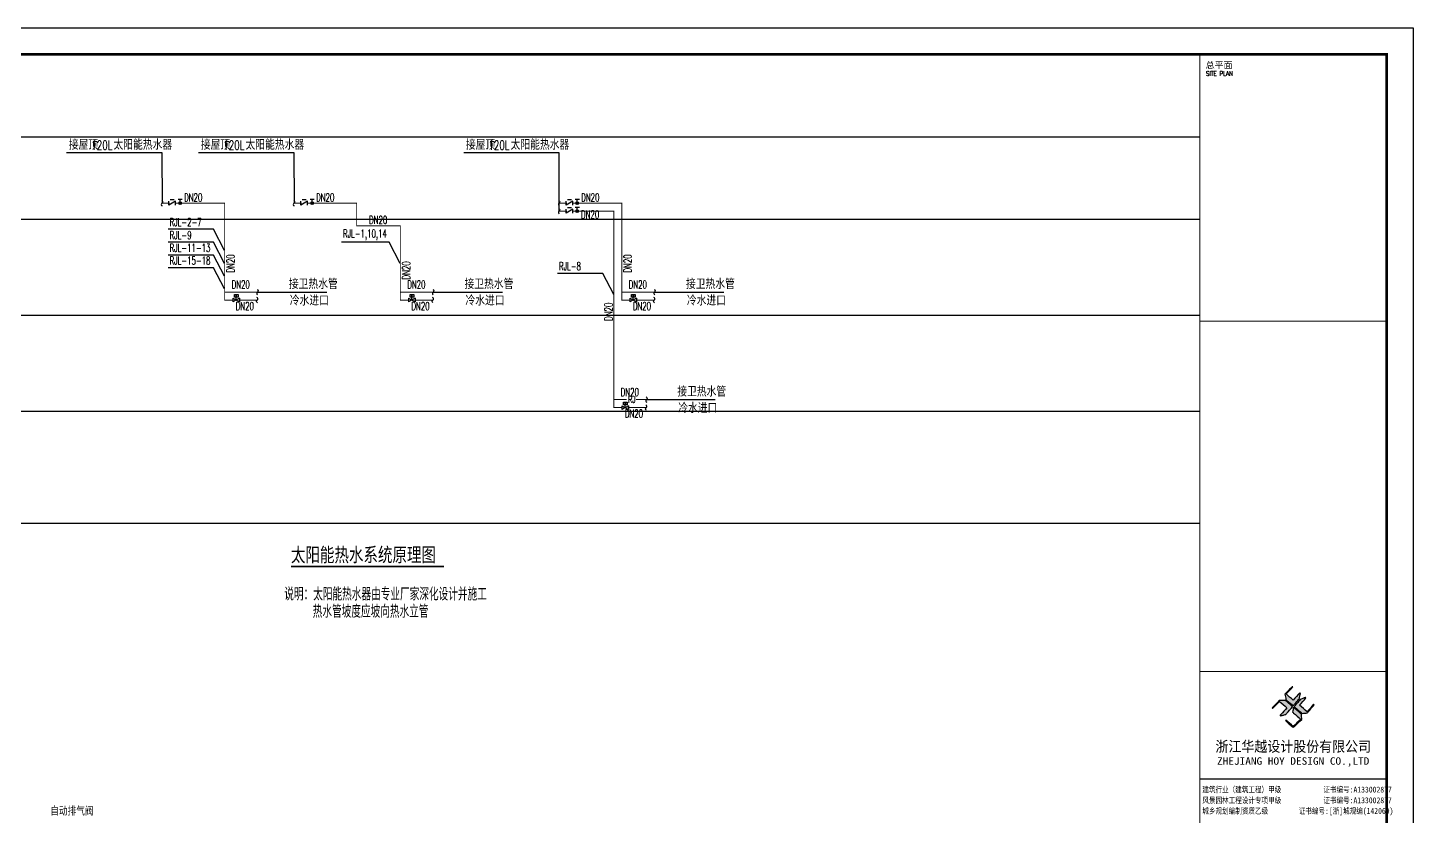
# Model space of a CAD drawing. Extents: x -216126 to 1846968, y -229642 to 543368.
# Drawn here: x 389522 to 415499, y 188175 to 202956 of the extents above; entities that cross this region are included whole.
import ezdxf
from ezdxf.enums import TextEntityAlignment as Align

# ---------------------------------------------------------------- set-up
doc = ezdxf.new("R2010")
doc.units = 0
doc.header["$LTSCALE"] = 1000
doc.header["$MEASUREMENT"] = 0
for name, color, linetype in [('DIM_SYMB', 171, 'Continuous'), ('DIM_雨水', 3, 'Continuous'), ('EQUIP_热给水', 7, 'Continuous'), ('EQUIP_给水', 7, 'Continuous'), ('EVALVE_给水', 7, 'Continuous'), ('PIPE-热给水', 5, 'Continuous'), ('PIPE-给水', 3, 'Continuous'), ('PUB_TEXT', 7, 'Continuous'), ('PUB_TITLE', 171, 'Continuous'), ('S_WALL', 9, 'Continuous'), ('TEXT_热给水', 7, 'Continuous'), ('TEXT_给水', 7, 'Continuous'), ('TK', 4, 'Continuous'), ('TWT_LEAD', 3, 'Continuous'), ('TWT_TEXT', 7, 'Continuous'), ('VALVE_热给水', 7, 'Continuous')]:
    doc.layers.add(name, color=color, linetype=linetype)
doc.styles.add('-宋体', font='', dxfattribs={"width": 0.8})
doc.styles.add('_TCH_DIM', font='SIMPLEX', dxfattribs={"bigfont": 'GBCBIG'})
doc.styles.add('_TWT_PIPEDN', font='SIMPLEX', dxfattribs={"width": 0.8, "height": 3, "bigfont": 'HZTXT'})
doc.styles.add('_TWT_PIPETEXT', font='COMPLEX', dxfattribs={"width": 0.8, "height": 2.5, "bigfont": 'HZTXT'})
doc.styles.add('_TWT_SERIAL', font='COMPLEX', dxfattribs={"width": 0.8, "height": 3, "bigfont": 'HZTXT'})
doc.styles.add('HT', font='simhei.ttf', dxfattribs={"width": 0.8})
doc.styles.add('HZ', font='rs', dxfattribs={"width": 0.8, "bigfont": 'hztxt'})
doc.styles.add('ROMANS', font='romans', dxfattribs={"width": 0.65, "height": 231.275})
doc.styles.get("Standard").update_dxf_attribs({"font": 'gbenor.shx', "bigfont": 'gbcbig.shx'})
doc.styles.add('TK-LG-B', font='', dxfattribs={"width": 0.75})
doc.styles.add('图签宋体', font='', dxfattribs={"height": 300})
doc.styles.add('图签黑体', font='simhei.ttf', dxfattribs={"height": 550})
doc.styles.get('-宋体').set_extended_font_data('SimSun')
doc.styles.get('TK-LG-B').set_extended_font_data('SimSun')
doc.styles.get('图签宋体').set_extended_font_data('NSimSun')

# ---------------------------------------------------------------- blocks, each defined once
blk = doc.blocks.new('A$C053D6479')
at = {"layer": 'PUB_TITLE'}
h = blk.add_hatch(color=256, dxfattribs=at)
h.dxf.hatch_style = 1
edge = h.paths.add_edge_path()
edge.add_spline(control_points=[(1026, 827), (1105, 920), (1188, 1008), (1266, 1102)], knot_values=[13, 13, 13, 13, 14, 14, 14, 14], degree=3, periodic=0)
edge.add_spline(control_points=[(1266, 1102), (1258, 1111), (1249, 1119), (1239, 1116)], knot_values=[12, 12, 12, 12, 13, 13, 13, 13], degree=3, periodic=0)
edge.add_spline(control_points=[(1239, 1116), (1210, 1107), (1179, 1092), (1144, 1077)], knot_values=[11, 11, 11, 11, 12, 12, 12, 12], degree=3, periodic=0)
edge.add_spline(control_points=[(1144, 1077), (1109, 1063), (1069, 1053), (1047, 1038)], knot_values=[10, 10, 10, 10, 11, 11, 11, 11], degree=3, periodic=0)
edge.add_spline(control_points=[(1047, 1038), (1028, 1026), (1007, 992), (991, 972)], knot_values=[9, 9, 9, 9, 10, 10, 10, 10], degree=3, periodic=0)
edge.add_spline(control_points=[(991, 972), (942, 913), (899, 868), (849, 810)], knot_values=[8, 8, 8, 8, 9, 9, 9, 9], degree=3, periodic=0)
edge.add_spline(control_points=[(849, 810), (842, 801), (822, 776), (822, 775)], knot_values=[7, 7, 7, 7, 8, 8, 8, 8], degree=3, periodic=0)
edge.add_spline(control_points=[(822, 775), (823, 771), (848, 752), (859, 744)], knot_values=[6, 6, 6, 6, 7, 7, 7, 7], degree=3, periodic=0)
edge.add_spline(control_points=[(859, 744), (949, 670), (1035, 592), (1122, 521)], knot_values=[5, 5, 5, 5, 6, 6, 6, 6], degree=3, periodic=0)
edge.add_spline(control_points=[(1122, 521), (1153, 527), (1185, 530), (1217, 533)], knot_values=[4, 4, 4, 4, 5, 5, 5, 5], degree=3, periodic=0)
edge.add_spline(control_points=[(1217, 533), (1246, 535), (1293, 532), (1316, 542)], knot_values=[3, 3, 3, 3, 4, 4, 4, 4], degree=3, periodic=0)
edge.add_spline(control_points=[(1316, 542), (1327, 547), (1338, 565), (1349, 579)], knot_values=[2, 2, 2, 2, 3, 3, 3, 3], degree=3, periodic=0)
edge.add_spline(control_points=[(1349, 579), (1423, 670), (1507, 759), (1572, 848)], knot_values=[1, 1, 1, 1, 2, 2, 2, 2], degree=3, periodic=0)
edge.add_spline(control_points=[(1572, 848), (1564, 852), (1561, 861), (1551, 862)], knot_values=[0, 0, 0, 0, 1, 1, 1, 1], degree=3, periodic=0)
edge.add_spline(control_points=[(1551, 862), (1469, 769), (1393, 671), (1310, 579)], knot_values=[15, 15, 15, 15, 16, 16, 16, 16], degree=3, periodic=0)
edge.add_spline(control_points=[(1310, 579), (1216, 662), (1118, 742), (1026, 827)], knot_values=[14, 14, 14, 14, 15, 15, 15, 15], degree=3, periodic=0)
at = {"layer": 'TK'}
h = blk.add_hatch(color=256, dxfattribs=at)
h.dxf.hatch_style = 2
edge = h.paths.add_edge_path()
edge.add_spline(control_points=[(906, 946), (906, 946), (906, 946), (866, 899), (814, 839), (806, 829), (789, 806), (787, 806), (777, 804), (728, 856), (719, 864), (651, 922), (580, 978), (514, 1036), (509, 1106), (488, 1176), (479, 1247), (570, 1343), (663, 1436), (758, 1526), (764, 1523), (768, 1518), (774, 1515), (693, 1422), (599, 1343), (520, 1249), (607, 1171), (698, 1096), (789, 1021), (874, 1109), (950, 1206), (1031, 1298), (1066, 1286), (1054, 1262), (1045, 1224), (1036, 1188), (1031, 1158), (1024, 1121), (1020, 1104), (1017, 1085), (1012, 1071), (1004, 1052), (976, 1026), (956, 1003), (906, 946)], knot_values=[-1, 0, 0, 0, 0, 0.0001, 1, 1, 1, 2, 2, 2, 3, 3, 3, 4, 4, 4, 5, 5, 5, 6, 6, 6, 7, 7, 7, 8, 8, 8, 9, 9, 9, 10, 10, 10, 11, 11, 11, 12, 12, 12, 13, 13, 13, 14, 14, 14, 14], degree=3, periodic=0)
h = blk.add_hatch(color=256, dxfattribs=at)
h.dxf.hatch_style = 2
edge = h.paths.add_edge_path()
edge.add_spline(control_points=[(291, 452), (291, 452), (291, 452), (313, 470), (322, 480), (400, 566), (477, 652), (553, 736), (460, 815), (366, 894), (270, 970), (183, 883), (101, 791), (16, 703), (-18, 714), (9, 735), (28, 755), (103, 838), (192, 930), (266, 1005), (319, 1009), (387, 1005), (442, 1007), (456, 1008), (472, 1011), (485, 1007), (507, 1000), (534, 967), (555, 949), (624, 891), (699, 833), (760, 773), (689, 691), (614, 604), (539, 517), (529, 505), (516, 487), (506, 482), (492, 475), (469, 472), (452, 467), (416, 456), (383, 448), (342, 438), (323, 433), (297, 422), (293, 440), (291, 452)], knot_values=[-1, 0, 0, 0, 0, 0.0001, 1, 1, 1, 2, 2, 2, 3, 3, 3, 4, 4, 4, 5, 5, 5, 6, 6, 6, 7, 7, 7, 8, 8, 8, 9, 9, 9, 10, 10, 10, 11, 11, 11, 12, 12, 12, 13, 13, 13, 14, 14, 14, 15, 15, 15, 15], degree=3, periodic=0)
h = blk.add_hatch(color=256, dxfattribs=at)
h.dxf.hatch_style = 2
edge = h.paths.add_edge_path()
edge.add_spline(control_points=[(662, 103), (662, 103), (662, 103), (616, 143), (568, 186), (545, 207), (518, 224), (499, 250), (501, 259), (511, 261), (516, 267), (609, 192), (696, 111), (785, 33), (883, 118), (977, 208), (1070, 298), (992, 373), (892, 456), (803, 534), (791, 544), (768, 561), (766, 569), (761, 588), (776, 634), (780, 655), (785, 690), (788, 721), (795, 746), (897, 661), (998, 576), (1097, 490), (1100, 425), (1106, 361), (1107, 294), (1018, 207), (925, 121), (830, 33), (818, 21), (800, 0), (787, 0), (768, -1), (725, 49), (712, 60), (662, 103)], knot_values=[-1, 0, 0, 0, 0, 0.0001, 1, 1, 1, 2, 2, 2, 3, 3, 3, 4, 4, 4, 5, 5, 5, 6, 6, 6, 7, 7, 7, 8, 8, 8, 9, 9, 9, 10, 10, 10, 11, 11, 11, 12, 12, 12, 13, 13, 13, 14, 14, 14, 14], degree=3, periodic=0)
for points, knots in [([(1031, 1298), (1066, 1286), (1054, 1262), (1045, 1224), (1036, 1188), (1031, 1158), (1024, 1121), (1020, 1104), (1017, 1085), (1012, 1071), (1004, 1052), (976, 1026), (956, 1003), (906, 946), (866, 899), (814, 839), (806, 829), (789, 806), (787, 806), (777, 804), (728, 856), (719, 864), (651, 922), (580, 978), (514, 1036), (509, 1106), (488, 1176), (479, 1247), (570, 1343), (663, 1436), (758, 1526), (764, 1523), (768, 1518), (774, 1515), (693, 1422), (599, 1343), (520, 1249), (607, 1171), (698, 1096), (789, 1021), (874, 1109), (950, 1206), (1031, 1298)], [0, 0, 0, 0, 1, 1, 1, 2, 2, 2, 3, 3, 3, 4, 4, 4, 5, 5, 5, 6, 6, 6, 7, 7, 7, 8, 8, 8, 9, 9, 9, 10, 10, 10, 11, 11, 11, 12, 12, 12, 13, 13, 13, 14, 14, 14, 14]), ([(1551, 862), (1561, 861), (1564, 852), (1572, 848), (1507, 759), (1423, 670), (1349, 579), (1338, 565), (1327, 547), (1316, 542), (1293, 532), (1246, 535), (1217, 533), (1185, 530), (1153, 527), (1122, 521), (1035, 592), (949, 670), (859, 744), (848, 752), (823, 771), (822, 775), (822, 776), (842, 801), (849, 810), (899, 868), (942, 913), (991, 972), (1007, 992), (1028, 1026), (1047, 1038), (1069, 1053), (1109, 1063), (1144, 1077), (1179, 1092), (1210, 1107), (1239, 1116), (1249, 1119), (1258, 1111), (1266, 1102), (1188, 1008), (1105, 920), (1026, 827), (1118, 742), (1216, 662), (1310, 579), (1393, 671), (1469, 769), (1551, 862)], [0, 0, 0, 0, 1, 1, 1, 2, 2, 2, 3, 3, 3, 4, 4, 4, 5, 5, 5, 6, 6, 6, 7, 7, 7, 8, 8, 8, 9, 9, 9, 10, 10, 10, 11, 11, 11, 12, 12, 12, 13, 13, 13, 14, 14, 14, 15, 15, 15, 16, 16, 16, 16]), ([(555, 949), (624, 891), (699, 833), (760, 773), (689, 691), (614, 604), (539, 517), (529, 505), (516, 487), (506, 482), (492, 475), (469, 472), (452, 467), (416, 456), (383, 448), (342, 438), (323, 433), (297, 422), (293, 440), (291, 452), (313, 470), (322, 480), (400, 566), (477, 652), (553, 736), (460, 815), (366, 894), (270, 970), (183, 883), (101, 791), (16, 703), (-18, 714), (9, 735), (28, 755), (103, 838), (192, 930), (266, 1005), (319, 1009), (387, 1005), (442, 1007), (456, 1008), (472, 1011), (485, 1007), (507, 1000), (534, 967), (555, 949)], [0, 0, 0, 0, 1, 1, 1, 2, 2, 2, 3, 3, 3, 4, 4, 4, 5, 5, 5, 6, 6, 6, 7, 7, 7, 8, 8, 8, 9, 9, 9, 10, 10, 10, 11, 11, 11, 12, 12, 12, 13, 13, 13, 14, 14, 14, 15, 15, 15, 15]), ([(1097, 490), (1100, 425), (1106, 361), (1107, 294), (1018, 207), (925, 121), (830, 33), (818, 21), (800, 0), (787, 0), (768, -1), (725, 49), (712, 60), (662, 103), (616, 143), (568, 186), (545, 207), (518, 224), (499, 250), (501, 259), (511, 261), (516, 267), (609, 192), (696, 111), (785, 33), (883, 118), (977, 208), (1070, 298), (992, 373), (892, 456), (803, 534), (791, 544), (768, 561), (766, 569), (761, 588), (776, 634), (780, 655), (785, 690), (788, 721), (795, 746), (897, 661), (998, 576), (1097, 490)], [0, 0, 0, 0, 1, 1, 1, 2, 2, 2, 3, 3, 3, 4, 4, 4, 5, 5, 5, 6, 6, 6, 7, 7, 7, 8, 8, 8, 9, 9, 9, 10, 10, 10, 11, 11, 11, 12, 12, 12, 13, 13, 13, 14, 14, 14, 14])]:
    blk.add_open_spline(points, degree=3, knots=knots, dxfattribs=at)
blk = doc.blocks.new('GeYuanFrame_65408241', base_point=(20.09, 4.53))
at = {"layer": 'TK'}
blk.add_line((781.09, 316.93), (851.09, 316.93), dxfattribs=at)
blk.add_lwpolyline([(20.09, 4.53), (20.09, 598.53), (861.09, 598.53), (861.09, 4.53)], close=True, dxfattribs=at)
at = {"layer": 'TK', "const_width": 1}
blk.add_lwpolyline([(45.09, 588.53), (851.09, 588.53), (851.09, 14.53), (45.09, 14.53)], close=True, dxfattribs=at)
at = {"layer": 'TK'}
for points, const_width in [([(781.09, 588.53), (781.09, 14.53)], 0.4), ([(781.09, 488.5), (851.09, 488.5)], 0.35), ([(781.09, 357.14), (851.09, 357.14)], 0.35)]:
    blk.add_lwpolyline(points, dxfattribs=dict(at, const_width=const_width))
at = {"layer": 'PUB_TITLE', "xscale": 0.01000000000021828, "yscale": 0.01000000000021828, "zscale": 0.01}
blk.add_blockref('A$C053D6479', (808.19, 336.27), dxfattribs=at)
at = {"layer": 'TK', "style": '图签宋体'}
blk.add_text('总平面', height=2.4, dxfattribs=at).set_placement((783.23, 583.28))
at = {"layer": 'TK'}
for s, height, style, width, p in [('SITE PLAN', 1.697, 'ROMANS', 0.76, (783.35, 580.49)), ('建筑行业（建筑工程）甲级           证书编号:A133002877', 2.2, '-宋体', 0.8, (782, 311.83)), ('风景园林工程设计专项甲级           证书编号:A133002877', 2.2, '-宋体', 0.8, (782, 307.81)), ('城乡规划编制资质乙级        证书编号:[浙]城规编(142069)', 2.2, '-宋体', 0.8, (782, 303.82))]:
    blk.add_text(s, height=height, dxfattribs=dict(at, style=style, width=width)).set_placement(p)
for s, height, style, width, p in [('浙江华越设计股份有限公司', 3.96, 'HT', 0.9, (816.07, 329.16)), ('ZHEJIANG HOY DESIGN CO.,LTD', 2.8, '图签黑体', 1.11, (816.06, 323.29))]:
    blk.add_text(s, height=height, dxfattribs=dict(at, style=style, width=width)).set_placement(p, align=Align.MIDDLE)
blk = doc.blocks.new('$TwtSys$00000132')
at = {"elevation": 0}
blk.add_lwpolyline([(7, -101, -0.575183), (0, 0, 0.604745), (-11, 101, 16.924828)], format="xyb", dxfattribs=at)
blk = doc.blocks.new('$VALVE$00000497')
for p, q in [((78, 138), (-78, 138)), ((0, 50), (0, 138))]:
    blk.add_line(p, q)
at = {"const_width": 49.6}
blk.add_lwpolyline([(25, 0, 1), (-25, 0, 1)], format="xyb", close=True, dxfattribs=at)
blk.add_circle((0, 0), 50)
blk = doc.blocks.new('$VALVE$00000315')
blk.add_line((-75, 125), (75, 125))
blk.add_lwpolyline([(-125, -75), (-125, 75), (125, -75), (125, 75)])
for p in [(-125, 0), (125, 0)]:
    blk.add_point(p)
blk.add_solid([(0, 125), (0, 150), (75, 125)])
blk = doc.blocks.new('$EVALVE$00000018')
for p, q in [((-125, 72), (125, -72)), ((125, 72), (-125, -72)), ((-125, 72), (-125, -72)), ((0, 0), (0, 104)), ((125, 72), (125, -72))]:
    blk.add_line(p, q)
blk.add_lwpolyline([(73, 106), (-66, 106), (-66, 206), (73, 206)], close=True)
for p in [(-125, 0), (125, 0)]:
    blk.add_point(p)
at = {"style": 'HZ', "width": 0.758801}
blk.add_text('M', height=69.3, dxfattribs=at).set_placement((-24, 125), (26, 125), align=Align.FIT)

msp = doc.modelspace()

# ---------------------------------------------------------------- hatches: boundary and pattern name
at = {"layer": 'PIPE-热给水', "linetype": 'Continuous'}
for points in [[(393214.2, 199666.4), (393223, 199666.4), (393223, 199675.2)], [(393214.2, 199666.4), (393214.2, 199675.2), (393223, 199675.2)], [(395689, 199666.4), (395697.8, 199666.4), (395697.8, 199675.2)], [(395689, 199666.4), (395689, 199675.2), (395697.8, 199675.2)], [(400509.2, 199516.4), (400509.2, 199525.2), (400518, 199525.2)], [(400509.2, 199516.4), (400518, 199516.4), (400518, 199525.2)], [(400659.2, 199666.4), (400668, 199666.4), (400668, 199675.2)], [(400659.2, 199666.4), (400659.2, 199675.2), (400668, 199675.2)], [(396507.5, 199242), (396507.5, 199250.7), (396516.3, 199250.7)], [(396507.5, 199242), (396516.3, 199242), (396516.3, 199250.7)], [(395689, 199242), (395680.2, 199242), (395680.2, 199233.2)], [(395689, 199242), (395689, 199233.2), (395680.2, 199233.2)], [(393214.2, 197850.5), (393205.5, 197850.5), (393205.5, 197841.8)], [(396507.5, 197850.5), (396498.8, 197850.5), (396498.8, 197841.8)], [(400659.2, 197850.5), (400650.5, 197850.5), (400650.5, 197841.8)], [(400509.2, 195834.5), (400500.5, 195834.5), (400500.5, 195825.8)]]:
    msp.add_hatch(color=256, dxfattribs=at).paths.add_polyline_path(points)
at = {"layer": 'PIPE-给水', "linetype": 'Continuous'}
for points in [[(393214.2, 197850.5), (393214.2, 197841.8), (393205.5, 197841.8)], [(396507.5, 197850.5), (396507.5, 197841.8), (396498.8, 197841.8)], [(400659.2, 197850.5), (400659.2, 197841.8), (400650.5, 197841.8)], [(400509.2, 195834.5), (400509.2, 195825.8), (400500.5, 195825.8)]]:
    msp.add_hatch(color=256, dxfattribs=at).paths.add_polyline_path(points)

# ---------------------------------------------------------------- linework, layer by layer
at = {"color": 8, "ltscale": 0.5}
for p, q in [((377717, 200908.5), (411499.5, 200908.5)), ((377717, 199366.4), (411499.5, 199366.4)), ((377717, 197566.4), (411499.5, 197566.4)), ((377717, 195766.4), (411499.5, 195766.4)), ((377717, 193666.4), (411499.5, 193666.4))]:
    msp.add_line(p, q, dxfattribs=at)
at = {"layer": 'DIM_SYMB', "const_width": 35}
msp.add_lwpolyline([(394456.8, 192857.7), (397326.8, 192857.7)], dxfattribs=at)
at = {"layer": 'DIM_雨水'}
for p, q in [((393007, 199177), (392151.9, 199177)), ((393209, 198780.3), (393007, 199177)), ((393007, 198933), (392151.9, 198933)), ((393209, 198536.3), (393007, 198933)), ((396300.3, 198933), (395402.2, 198933)), ((396502.3, 198536.3), (396300.3, 198933)), ((393007, 198694.5), (392151.9, 198694.5)), ((393209, 198297.8), (393007, 198694.5)), ((393007, 198456), (392151.9, 198456)), ((393209, 198059.3), (393007, 198456)), ((400307.2, 198350.6), (399452.1, 198350.6)), ((400509.2, 197954), (400307.2, 198350.6))]:
    msp.add_line(p, q, dxfattribs=at)
at = {"layer": 'PIPE-热给水', "linetype": 'Continuous', "ltscale": 0.05, "const_width": 17.5}
for points in [[(392168.9, 199666.4), (392038.4, 199666.4)], [(393214.2, 199666.4), (392293.9, 199666.4)], [(393214.2, 199666.4), (393214.2, 198041.5)], [(394643.7, 199666.4), (394513.2, 199666.4)], [(395689, 199666.4), (394768.7, 199666.4)], [(395689, 199666.4), (395689, 199242)], [(399613.9, 199666.4), (399483.4, 199666.4)], [(399483.4, 199516.4), (399614.1, 199516.4)], [(400659.2, 199666.4), (399738.9, 199666.4)], [(399739.1, 199516.4), (400509.2, 199516.4)], [(400509.2, 199516.4), (400509.2, 195984.5)], [(400659.2, 199666.4), (400659.2, 198041.5)], [(396507.5, 199242), (395689, 199242)], [(396507.5, 199242), (396507.5, 198041.5)], [(393214.2, 198041.5), (393214.2, 198000.5)], [(393827.1, 198000.5), (393214.2, 198000.5)], [(393214.2, 198000.5), (393214.2, 197850.5)], [(396507.5, 198041.5), (396507.5, 198000.5)], [(397120.4, 198000.5), (396507.5, 198000.5)], [(396507.5, 198000.5), (396507.5, 197850.5)], [(400659.2, 198041.5), (400659.2, 198000.5)], [(401272.1, 198000.5), (400659.2, 198000.5)], [(400659.2, 198000.5), (400659.2, 197850.5)], [(400752.4, 195984.5), (400509.2, 195984.5)], [(400509.2, 195984.5), (400509.2, 195834.5)], [(401122.1, 195984.5), (400928.1, 195984.5)]]:
    msp.add_lwpolyline(points, dxfattribs=at)
at = {"layer": 'PIPE-给水', "linetype": 'Continuous', "ltscale": 0.05, "const_width": 17.5}
for points in [[(393214.2, 197850.5), (393366.8, 197850.5)], [(393491.8, 197850.5), (393823.5, 197850.5)], [(396507.5, 197850.5), (396660.1, 197850.5)], [(396785.1, 197850.5), (397116.8, 197850.5)], [(400659.2, 197850.5), (400811.8, 197850.5)], [(400936.8, 197850.5), (401268.5, 197850.5)], [(400509.2, 195834.5), (400661.8, 195834.5)], [(400786.8, 195834.5), (401118.5, 195834.5)]]:
    msp.add_lwpolyline(points, dxfattribs=at)
at = {"layer": 'TWT_LEAD'}
for p, q in [((392040.8, 200611.5), (390251.9, 200611.5)), ((392051.1, 199666.4), (392040.8, 200611.5)), ((394515.6, 200611.5), (392726.7, 200611.5)), ((394525.9, 199666.4), (394515.6, 200611.5)), ((399485.8, 200611.5), (397696.9, 200611.5)), ((399485.8, 199516.4), (399485.8, 200611.5)), ((393820.7, 198000.5), (393993.6, 198000.5)), ((393993.6, 198000.5), (395130.2, 198000.5)), ((397114, 198000.5), (397286.9, 198000.5)), ((397286.9, 198000.5), (398423.5, 198000.5)), ((401265.7, 198000.5), (401438.6, 198000.5)), ((401438.6, 198000.5), (402575.2, 198000.5)), ((401103, 195984.5), (401275.9, 195984.5)), ((401275.9, 195984.5), (402412.5, 195984.5))]:
    msp.add_line(p, q, dxfattribs=at)
for points in [[(394375.4, 197847.6, 0, 0, 0), (394266.6, 197847.6, 0, 0, 0), (394212, 197847.6, 80, 0, 0), (393912, 197847.6, 0, 0, 0)], [(397668.7, 197847.6, 0, 0, 0), (397559.9, 197847.6, 0, 0, 0), (397505.3, 197847.6, 80, 0, 0), (397205.3, 197847.6, 0, 0, 0)], [(401820.4, 197847.6, 0, 0, 0), (401711.6, 197847.6, 0, 0, 0), (401657, 197847.6, 80, 0, 0), (401357, 197847.6, 0, 0, 0)], [(401657.6, 195831.6, 0, 0, 0), (401548.9, 195831.6, 0, 0, 0), (401494.3, 195831.6, 80, 0, 0), (401194.3, 195831.6, 0, 0, 0)]]:
    msp.add_lwpolyline(points, format="xyseb", dxfattribs=at)

# ---------------------------------------------------------------- block references
at = {"layer": 'EQUIP_热给水', "xscale": 0.5, "yscale": 0.5, "zscale": 0.5, "rotation": 180}
for p in [(392038.4, 199666.4), (394513.2, 199666.4), (399483.4, 199666.4), (399483.4, 199516.4), (393827.1, 198000.5), (397120.4, 198000.5), (401272.1, 198000.5), (401122.1, 195984.5)]:
    msp.add_blockref('$TwtSys$00000132', p, dxfattribs=at)
at = {"layer": 'EQUIP_给水', "xscale": 0.5, "yscale": 0.5, "zscale": 0.5}
for p in [(393823.5, 197850.5), (397116.8, 197850.5), (401268.5, 197850.5), (401118.5, 195834.5)]:
    msp.add_blockref('$TwtSys$00000132', p, dxfattribs=at)
at = {"layer": 'EVALVE_给水', "xscale": 0.5, "yscale": 0.5, "zscale": 0.5}
for p in [(393429.3, 197850.5), (396722.6, 197850.5), (400874.3, 197850.5), (400724.3, 195834.5)]:
    msp.add_blockref('$EVALVE$00000018', p, dxfattribs=at)
at = {"layer": 'S_WALL', "xscale": 50, "yscale": 50, "zscale": 50}
msp.add_blockref('GeYuanFrame_65408241', (373449.5, 173255.6), dxfattribs=at)
at = {"layer": 'VALVE_热给水', "yscale": -0.5, "zscale": 0.5, "rotation": 180}
for name, p, xscale in [('$VALVE$00000315', (392231.4, 199666.4), 0.5), ('$VALVE$00000497', (392380.1, 199666.4), -0.5), ('$VALVE$00000315', (394706.2, 199666.4), 0.5), ('$VALVE$00000497', (394854.9, 199666.4), -0.5), ('$VALVE$00000315', (399676.4, 199666.4), 0.5), ('$VALVE$00000315', (399676.6, 199516.4), 0.5), ('$VALVE$00000497', (399825.1, 199666.4), -0.5), ('$VALVE$00000497', (399825.3, 199516.4), -0.5)]:
    msp.add_blockref(name, p, dxfattribs=dict(at, xscale=xscale))

# ---------------------------------------------------------------- texts
at = {"layer": 'PUB_TEXT', "style": 'TK-LG-B', "width": 0.75}
msp.add_text('太阳能热水系统原理图', height=265.82, dxfattribs=at).set_placement((394456.8, 192945.2))
at = {"layer": 'TEXT_热给水', "linetype": 'Continuous', "style": '_TWT_PIPEDN', "width": 0.64}
for p in [(392454.5, 199698.7), (394929.3, 199698.7), (399899.5, 199698.7), (399895.6, 199380.5), (395922.3, 199277.3), (393344.7, 198067.2), (396637.9, 198067.2), (400789.7, 198067.2), (400639.7, 196051.2)]:
    msp.add_text('DN20', height=150, dxfattribs=at).set_placement(p)
for p in [(393399.6, 198365.9), (396692.8, 198235.2), (400844.6, 198365.9), (400486.1, 197460.4)]:
    msp.add_text('DN20', height=150, rotation=90, dxfattribs=at).set_placement(p)
at = {"layer": 'TEXT_热给水', "style": '_TWT_PIPETEXT', "width": 0.64}
msp.add_text('RJ', height=125, dxfattribs=at).set_placement((400777.4, 195922))
at = {"layer": 'TEXT_给水', "linetype": 'Continuous', "style": '_TWT_PIPEDN', "width": 0.64}
for p in [(393421.9, 197663), (396715.2, 197663), (400866.9, 197663), (400716.9, 195647)]:
    msp.add_text('DN20', height=150, dxfattribs=at).set_placement(p)
at = {"layer": 'TWT_TEXT', "style": '_TCH_DIM'}
for s, p in [('接屋顶', (390291.9, 200668.7)), ('太阳能热水器', (391130.3, 200668.7)), ('接屋顶', (392766.7, 200668.7)), ('太阳能热水器', (393605.1, 200668.7)), ('接屋顶', (397736.9, 200668.7)), ('太阳能热水器', (398575.3, 200668.7)), ('接卫热水管', (394417.9, 198057.7)), ('接卫热水管', (397711.2, 198057.7)), ('接卫热水管', (401862.9, 198057.7)), ('冷水进口', (394435.4, 197747.6)), ('冷水进口', (397728.7, 197747.6)), ('冷水进口', (401880.4, 197747.6)), ('接卫热水管', (401700.2, 196041.7)), ('冷水进口', (401717.6, 195731.6))]:
    msp.add_text(s, height=192.91, dxfattribs=at).set_placement(p)
at = {"layer": 'TWT_TEXT'}
for s, height, style, width, p in [('120L', 170, '_TCH_DIM', 0.705882, (390713.2, 200668.7)), ('120L', 170, '_TCH_DIM', 0.705882, (393188, 200668.7)), ('120L', 170, '_TCH_DIM', 0.705882, (398158.2, 200668.7)), ('RJL-2-7', 150, '_TWT_SERIAL', 0.64, (392181.9, 199237)), ('RJL-9', 150, '_TWT_SERIAL', 0.64, (392181.9, 198993)), ('RJL-1,10,14', 150, '_TWT_SERIAL', 0.64, (395432.2, 199021.6)), ('RJL-11-13', 150, '_TWT_SERIAL', 0.64, (392181.9, 198754.5)), ('RJL-15-18', 150, '_TWT_SERIAL', 0.64, (392181.9, 198516)), ('RJL-8', 150, '_TWT_SERIAL', 0.64, (399482.1, 198410.6)), ('自动排气阀', 150, '_TWT_PIPEDN', 0.8, (389945.5, 188189.4))]:
    msp.add_text(s, height=height, dxfattribs=dict(at, style=style, width=width)).set_placement(p)
for s, p in [('说明：太阳能热水器由专业厂家深化设计并施工', (394331.9, 192218.9, 0)), ('热水管坡度应坡向热水立管', (394865.8, 191894.9, 0))]:
    msp.add_text(s, height=241.135, dxfattribs=at).set_placement(p)

doc.saveas('drawing.dxf')
